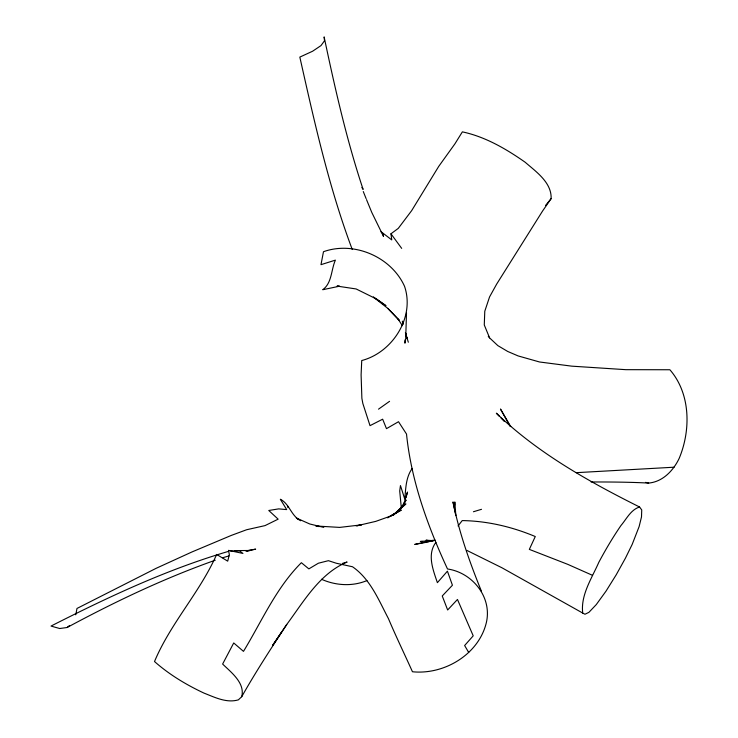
<?xml version="1.0" encoding="UTF-8"?>
<svg xmlns="http://www.w3.org/2000/svg" width="738" height="738" viewBox="0 0 738 738"><rect width="100%" height="100%" fill="white"/><g stroke="black" fill="none" stroke-linecap="round" stroke-linejoin="round"><path stroke-width="1.11" d="M404.978 339.914L404.931 343.179L405.688 339.083L406.5 312.986M454.737 505.161L454.811 501.932L455.844 515.604L452.994 501.932C459.184 532.716 469.7 562.338 481.48 591.341M591.073 481.979C610.271 481.942 629.496 482.071 648.665 483.076C662.77 481.813 673.333 470.604 679.154 458.436C690.952 430.263 690.722 393.714 669.883 369.756L625.861 369.673L571.784 366.159L539.524 361.98L518.113 355.919L507.726 351.472L497.836 345.615L489.589 337.884L484.276 324.96L484.783 311.233L489.562 296.925L496.646 284.13L542.568 211.04L551.129 198.642C551.812 182.526 536 171.677 525.179 162.249C506.111 148.892 485.355 136.779 462.375 131.862L454.903 143.864L438.75 166.354L411.666 210.625L398.271 228.383L390.965 233.798L391.758 239.915L381.048 231.704L383.022 233.789L383.483 236.381L371.795 212.461L366.518 199.62M75.765 614.809L76.983 608.453L156.059 568.352L191.981 551.95L231.271 535.428L246.612 529.746L265.025 525.613L278.143 519.165L268.761 510.484L278.696 508.879L286.695 509.598L280.339 499.248C289.554 503.833 291.141 516 300.689 520.751M230.699 551.074L239.518 550.834L242.922 553.435L228.476 550.364L229.352 554.607L227.701 561.157L216.658 554.432C199.97 592.273 170.579 623.14 154.51 661.534C169.251 674.578 186.28 684.809 204.057 693.13C214.804 697.327 226.603 703.323 238.346 699.864L241.723 696.709C245.265 682.964 231.215 672.456 222.627 664.043L233.725 642.964L243.485 651.368C261.787 621.295 276.113 587.826 301.372 562.707L308.853 568.887L318.364 563.223L328.419 560.677L336.316 563.242L352.506 566.756C370.375 579.118 378.677 600.105 388.446 618.638C396.002 636.543 404.489 654.025 412.459 671.755C444.368 675.021 479.1 654.265 486.462 622.125C492.043 596.931 472.32 572.559 447.505 568.98C427.782 526.332 411.26 481.038 406.518 434.055L398.511 421.712L386.481 428.658L382.653 419.193L370.015 425.66L362.847 403.501L361.878 398.317L361.103 374.886L361.731 360.541C392.45 352.515 415.134 317.275 404.535 286.298C391.288 256.861 353.963 240.791 323.484 251.713L320.975 264.674L335.393 260.127C331.048 269.831 332.045 283.069 322.737 289.72L339.508 286.206L337.266 285.993M406.038 497.421L407.505 492.043L403.787 503.916M639.56 506.997C630.824 509.709 626.571 518.943 620.999 525.474C612.863 537.319 605.538 549.699 598.786 562.374C591.839 578.297 580.492 595.013 582.725 613.057L584.957 614.247L588.906 612.346L596.286 604.57L605.999 591.166L616.221 574.782L625.437 558.159L632.162 544.45L639.117 526.6L641.497 516.932L641.737 509.921L639.56 506.997C588.527 481.453 537.716 453.031 496.342 413.179L499.515 416.481M403.972 503.999L406.103 500.05L398.529 511.25L401.629 507.015L393.529 514.884M241.723 696.709C255.68 671.977 271.215 648.167 286.778 624.431C303.816 601.452 319.628 573.509 347.109 562.033L342.552 563.371M412.219 468.427C405.762 477.385 405.799 488.593 404.775 499.082L400.457 485.567L399.71 490.964L401.315 507.91M435.918 542.347C426.804 554.487 433.114 569.957 437.385 582.669L447.422 571.175L452.431 585.234L442.246 595.972L447.652 609.985L457.468 599.459L473.215 635.833L464.626 645.529L468.713 652.457M286.778 624.431L272.783 645.15L281.575 632.18M458.04 525.936L462.237 520.585C487.394 520.982 512.117 526.812 535.271 536.535L529.33 549.386L567.808 564.367L592.402 575.28M551.129 198.642L545.53 205.478M393.557 514.976L405.891 503.888L395.882 512.716L387.718 517.864M228.679 551.314C166.825 569.432 108.32 597.024 51.005 626.064L59.713 628.527L67.093 627.503L69.593 625.473M378.511 409.166L389.563 401.324M390.78 516.222L401.306 510.059L389.341 516.526L375.725 521.388L356.177 525.926M67.093 627.503C114.888 601.774 164.057 578.324 215.265 560.207M366.952 580.575C352.496 586.645 335.725 585.64 321.537 579.275M473.436 511.748L481.508 509.312M222.71 557.734L228.964 555.935M433.197 540.345L414.738 544.432L428.916 541.821M246.972 551.018L255.652 549.137L245.763 550.935M357.192 525.76L361.463 524.847L339.674 527.402L315.864 525.991L319.24 526.618M431.103 541.415L433.28 541.019M246.815 550.935L250.081 550.493L234.749 550.594M435.254 540.198L420.365 541.461L422.634 541.443M576.267 472.671L674.089 467.209M432.819 540.613L426.001 540.216L428.215 540.548M337.238 286.123L356.14 288.964L376.629 299.084L385.983 305.726L373.354 297.027L387.828 308.401L399.452 320.523M645.547 482.366L648.665 483.076M323.779 527.393L309.748 523.98L296.335 518.011L298.06 519.174M466.831 550.391L501.941 567.771L582.725 613.057M501.102 418.123L504.275 421.426M387.828 308.401L399.359 320.44M488.261 336.251L489.589 337.884M390.965 233.798L401.684 248.374M398.096 319.093L402.376 325.679M361.878 187.47L363.114 189.398C346.519 139.583 334.969 88.219 324.12 36.9L324.517 40.775L320.965 45.618L312.608 51.226L299.831 57.103C314.397 121.945 328.862 187.157 352.257 249.509M510.724 426.582L500.475 409.027L510.069 426.223M363.281 191.548L366.113 198.614M405.411 332.506L408.326 342.229M405.642 333.797L406.887 338.225L405.466 332.884M402.339 321.15L403.197 324.351M287.488 505.779L287.949 507.624"/></g></svg>
